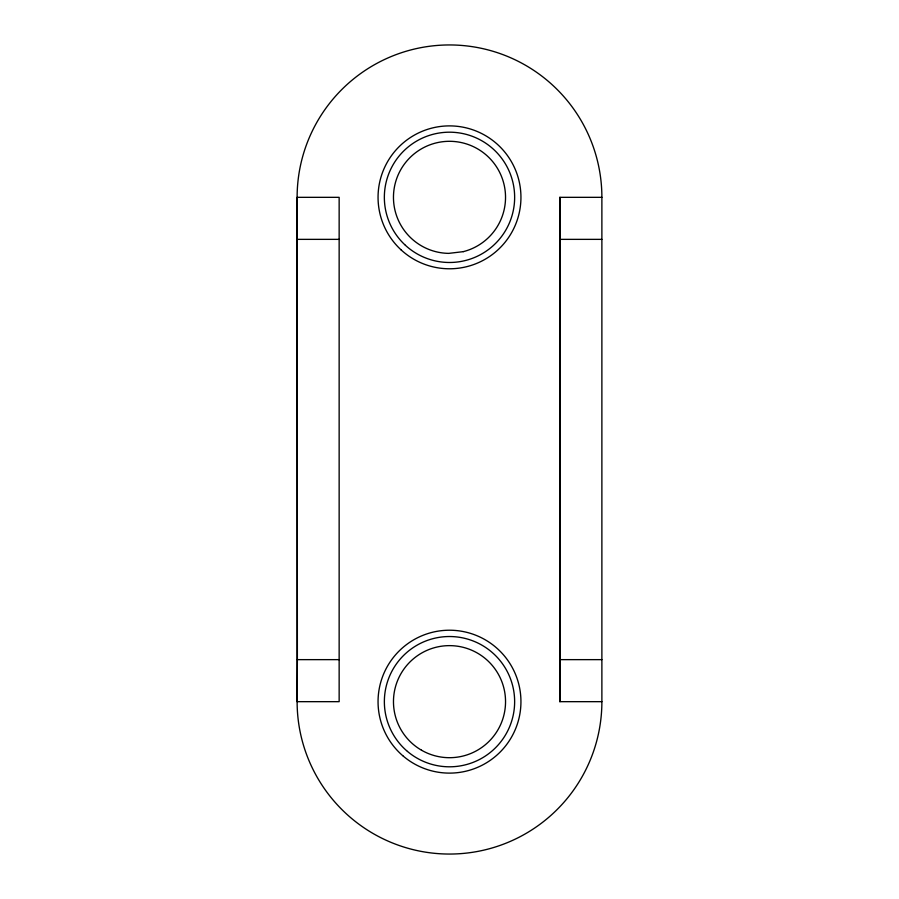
<?xml version="1.0" encoding="UTF-8"?>
<svg xmlns="http://www.w3.org/2000/svg" width="899" height="899" viewBox="0 0 899 899"><rect width="100%" height="100%" fill="white"/><g stroke="black" fill="none" stroke-linecap="round" stroke-linejoin="round"><path stroke-width="1.35" d="M601.88 701.669L559.852 701.669L559.852 197.331L601.88 197.331L601.88 701.669A152.38 152.38 0 0 1 449.5 854.05A152.38 152.38 0 0 1 297.119 701.669L297.119 197.331A152.38 152.38 0 0 1 449.5 44.95A152.38 152.38 0 0 1 601.88 197.331M297.367 659.641L297.119 701.669L339.148 701.669L339.148 197.331L297.119 197.331L297.367 659.641L339.148 659.641M297.142 239.359L339.148 239.359M559.875 239.359L601.88 239.359M560.01 659.641L601.88 659.641M559.852 197.331L559.852 701.669M463.277 251.653L448.747 253.372A56.041 56.041 0 0 1 399.032 172.979A56.041 56.041 0 0 1 492.899 161.887A56.041 56.041 0 0 1 463.277 251.653M401.156 249.944A71.448 71.448 0 0 0 519.229 212.906A71.448 71.448 0 0 0 428.115 129.164A71.448 71.448 0 0 0 401.156 249.944M405.415 245.303A65.144 65.144 0 0 0 513.082 211.523A65.144 65.144 0 0 0 430.003 135.176A65.144 65.144 0 0 0 405.415 245.303M403.37 756.228A71.448 71.448 0 0 0 519.813 714.334A71.448 71.448 0 0 0 425.317 634.436A71.448 71.448 0 0 0 403.37 756.228M421.485 750.193A56.041 56.041 0 0 0 505.541 701.669A56.041 56.041 0 0 0 421.485 653.135A56.041 56.041 0 0 0 421.485 750.193M407.438 751.407A65.144 65.144 0 0 0 513.61 713.21A65.144 65.144 0 0 0 427.452 640.369A65.144 65.144 0 0 0 407.438 751.407"/></g></svg>
